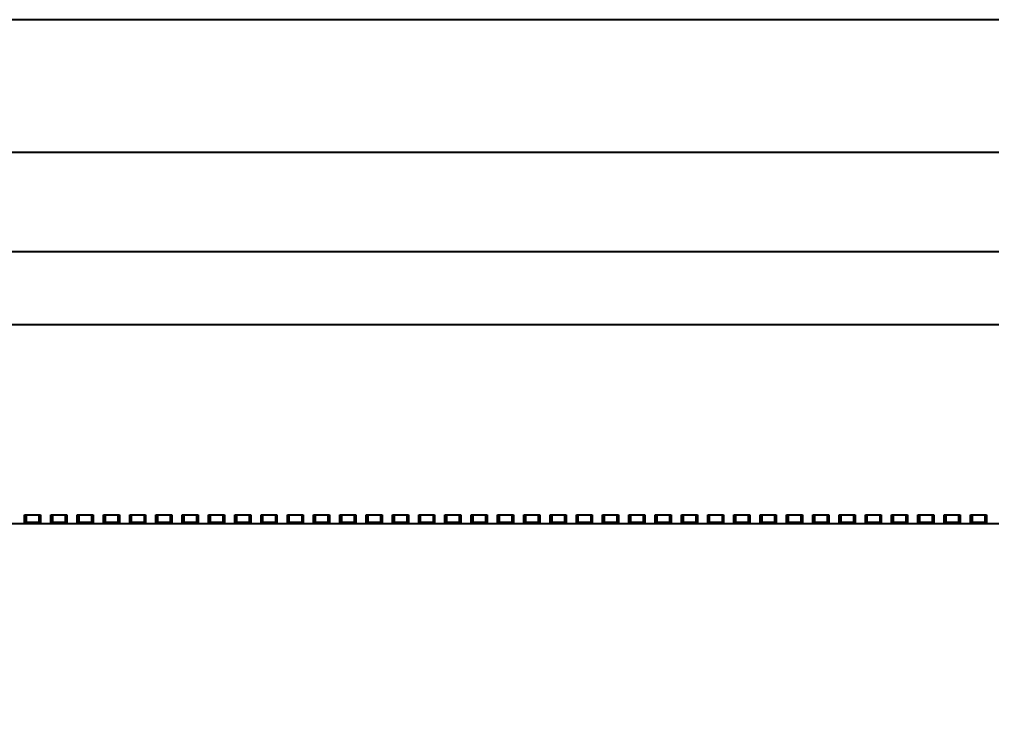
# Model space of a CAD drawing. Extents: x 11 to 255, y 34 to 125.
# Drawn here: x 133 to 194, y 34.4 to 78.9 of the extents above; entities that cross this region are included whole.
import ezdxf

# ---------------------------------------------------------------- set-up
doc = ezdxf.new("R2010")
doc.units = 0
doc.header["$MEASUREMENT"] = 0
doc.header["$PDSIZE"] = -1
doc.layers.get('0').update_dxf_attribs({"linetype": 'CONTINUOUS'})
doc.layers.get('DEFPOINTS').update_dxf_attribs({"linetype": 'CONTINUOUS'})
doc.styles.get("Standard").update_dxf_attribs({"font": 'ARIALI.TTF'})
doc.dimstyles.get("Standard").update_dxf_attribs({"dimtxt": 0.18, "dimasz": 0.18, "dimexe": 0.18, "dimexo": 0.0625, "dimgap": 0.09, "dimtad": 0, "dimtih": 1, "dimtoh": 1, "dimdec": 4, "dimzin": 0, "dimtxsty": 'STANDARD', "dimcen": 0.09, "dimazin": 3, "dimtfac": 1, "dimtdec": 4, "dimtofl": 0, "dimtmove": 0, "dimatfit": 3, "dimtolj": 1, "dimtzin": 0})

# ---------------------------------------------------------------- blocks, each defined once
blk = doc.blocks.new('*D')
at = {"color": 0, "linetype": 'BYBLOCK'}
for p, q in [((12.877, 65.773), (12.877, 71.773)), ((23.087, 59.724), (23.087, 70.756)), ((29.087, 70.576), (116.058, 70.576)), ((217.087, 70.576), (130.117, 70.576)), ((223.087, 59.724), (223.087, 70.756)), ((220.552, 60.523), (220.552, 66.523)), ((32.338, 54.523), (32.338, 64.516)), ((38.338, 64.336), (116.181, 64.336)), ((207.836, 64.336), (129.994, 64.336)), ((213.836, 54.523), (213.836, 64.516)), ((23.138, 59.773), (12.697, 59.773)), ((215.836, 54.523), (220.732, 54.523)), ((28.338, 52.523), (28.338, 42.447)), ((32.338, 52.523), (32.338, 42.447)), ((215.836, 52.523), (220.732, 52.523)), ((242.821, 49.016), (242.821, 39.097)), ((23.136, 47.273), (12.697, 47.273)), ((220.552, 46.523), (220.552, 40.523)), ((231.374, 46.273), (231.374, 39.097)), ((22.338, 42.627), (16.338, 42.627)), ((38.338, 42.627), (44.338, 42.627)), ((12.877, 41.273), (12.877, 35.273)), ((225.374, 39.277), (219.374, 39.277)), ((248.821, 39.277), (254.821, 39.277))]:
    blk.add_line(p, q, dxfattribs=at)
for points in [[(29.087, 71.576), (29.087, 69.576), (23.087, 70.576)], [(217.087, 71.576), (217.087, 69.576), (223.087, 70.576)], [(11.877, 65.773), (13.877, 65.773), (12.877, 59.773)], [(32.338, 64.336), (38.338, 63.336), (38.338, 65.336)], [(213.836, 64.336), (207.836, 63.336), (207.836, 65.336)], [(220.552, 54.523), (219.552, 60.523), (221.552, 60.523)], [(220.552, 52.523), (219.552, 46.523), (221.552, 46.523)], [(11.877, 41.273), (13.877, 41.273), (12.877, 47.273)], [(28.338, 42.627), (22.338, 41.627), (22.338, 43.627)], [(32.338, 42.627), (38.338, 41.627), (38.338, 43.627)], [(231.374, 39.277), (225.374, 38.277), (225.374, 40.277)], [(242.821, 39.277), (248.821, 38.277), (248.821, 40.277)]]:
    blk.add_solid(points, dxfattribs=at)
at = {"layer": 'DEFPOINTS', "color": 0, "linetype": 'BYBLOCK'}
for p in [(223.087, 70.576), (24.138, 59.773), (23.087, 58.724), (223.087, 58.724), (214.836, 54.523), (28.338, 53.523), (32.338, 53.523), (32.338, 53.523), (213.836, 53.523), (214.836, 52.523), (242.821, 50.016), (12.877, 47.273), (24.136, 47.273), (231.374, 47.273)]:
    blk.add_point(p, dxfattribs=at)
at = {"color": 0, "linetype": 'BYBLOCK', "char_height": 3.5, "attachment_point": 5}
for s, insert in [('\\A1;400.0', (123.087, 70.576)), ('\\A1;363.0', (123.087, 64.336)), ('\\A1;8.0', (48.523, 42.627)), ('\\A1;22.9', (237.098, 39.277))]:
    blk.add_mtext(s, dxfattribs=dict(at, insert=insert))
at = {"color": 0, "linetype": 'BYBLOCK', "char_height": 3.5, "attachment_point": 5, "rotation": 90}
for s, insert in [('\\A1;25.0', (12.877, 53.523)), ('\\A1;4.0', (220.552, 37.766))]:
    blk.add_mtext(s, dxfattribs=dict(at, insert=insert))

msp = doc.modelspace()

# ---------------------------------------------------------------- linework, layer by layer
at = {"color": 7, "linetype": 'CONTINUOUS'}
for p, q in [((24.136, 78.93), (222.039, 78.93)), ((24.138, 59.773), (222.037, 59.773)), ((133.312, 47.817), (133.412, 47.822)), ((133.312, 47.344), (133.312, 47.817)), ((133.412, 47.822), (134.212, 47.822)), ((133.412, 47.822), (133.412, 47.338)), ((134.212, 47.822), (134.312, 47.817)), ((134.212, 47.822), (134.212, 47.338)), ((134.312, 47.817), (134.312, 47.344)), ((134.962, 47.817), (135.062, 47.822)), ((134.962, 47.344), (134.962, 47.817)), ((135.062, 47.822), (135.862, 47.822)), ((135.062, 47.822), (135.062, 47.338)), ((135.862, 47.822), (135.962, 47.817)), ((135.862, 47.822), (135.862, 47.338)), ((135.962, 47.817), (135.962, 47.344)), ((136.612, 47.817), (136.712, 47.822)), ((136.612, 47.344), (136.612, 47.817)), ((136.712, 47.822), (137.512, 47.822)), ((136.712, 47.822), (136.712, 47.338)), ((137.512, 47.822), (137.612, 47.817)), ((137.512, 47.822), (137.512, 47.338)), ((137.612, 47.817), (137.612, 47.344)), ((138.262, 47.817), (138.362, 47.822)), ((138.262, 47.344), (138.262, 47.817)), ((138.362, 47.822), (139.162, 47.822)), ((138.362, 47.822), (138.362, 47.338)), ((139.162, 47.822), (139.262, 47.817)), ((139.162, 47.822), (139.162, 47.338)), ((139.262, 47.817), (139.262, 47.344)), ((139.912, 47.817), (140.012, 47.822)), ((139.912, 47.344), (139.912, 47.817)), ((140.012, 47.822), (140.812, 47.822)), ((140.012, 47.822), (140.012, 47.338)), ((140.812, 47.822), (140.912, 47.817)), ((140.812, 47.822), (140.812, 47.338)), ((140.912, 47.817), (140.912, 47.344)), ((141.562, 47.817), (141.662, 47.822)), ((141.562, 47.344), (141.562, 47.817)), ((141.662, 47.822), (142.462, 47.822)), ((141.662, 47.822), (141.662, 47.338)), ((142.462, 47.822), (142.562, 47.817)), ((142.462, 47.822), (142.462, 47.338)), ((142.562, 47.817), (142.562, 47.344)), ((143.212, 47.817), (143.312, 47.822)), ((143.212, 47.344), (143.212, 47.817)), ((143.312, 47.822), (144.112, 47.822)), ((143.312, 47.822), (143.312, 47.338)), ((144.112, 47.822), (144.212, 47.817)), ((144.112, 47.822), (144.112, 47.338)), ((144.212, 47.817), (144.212, 47.344)), ((144.862, 47.817), (144.962, 47.822)), ((144.862, 47.344), (144.862, 47.817)), ((144.962, 47.822), (145.762, 47.822)), ((144.962, 47.822), (144.962, 47.338)), ((145.762, 47.822), (145.862, 47.817)), ((145.762, 47.822), (145.762, 47.338)), ((145.862, 47.817), (145.862, 47.344)), ((146.512, 47.817), (146.612, 47.822)), ((146.512, 47.344), (146.512, 47.817)), ((146.612, 47.822), (147.412, 47.822)), ((146.612, 47.822), (146.612, 47.338)), ((147.412, 47.822), (147.512, 47.817)), ((147.412, 47.822), (147.412, 47.338)), ((147.512, 47.817), (147.512, 47.344)), ((148.162, 47.817), (148.262, 47.822)), ((148.162, 47.344), (148.162, 47.817)), ((148.262, 47.822), (149.062, 47.822)), ((148.262, 47.822), (148.262, 47.338)), ((149.062, 47.822), (149.162, 47.817)), ((149.062, 47.822), (149.062, 47.338)), ((149.162, 47.817), (149.162, 47.344)), ((149.812, 47.817), (149.912, 47.822)), ((149.812, 47.344), (149.812, 47.817)), ((149.912, 47.822), (150.712, 47.822)), ((149.912, 47.822), (149.912, 47.338)), ((150.712, 47.822), (150.812, 47.817)), ((150.712, 47.822), (150.712, 47.338)), ((150.812, 47.817), (150.812, 47.344)), ((151.462, 47.817), (151.562, 47.822)), ((151.462, 47.344), (151.462, 47.817)), ((151.562, 47.822), (152.362, 47.822)), ((151.562, 47.822), (151.562, 47.338)), ((152.362, 47.822), (152.462, 47.817)), ((152.362, 47.822), (152.362, 47.338)), ((152.462, 47.817), (152.462, 47.344)), ((153.112, 47.817), (153.212, 47.822)), ((153.112, 47.344), (153.112, 47.817)), ((153.212, 47.822), (154.012, 47.822)), ((153.212, 47.822), (153.212, 47.338)), ((154.012, 47.822), (154.112, 47.817)), ((154.012, 47.822), (154.012, 47.338)), ((154.112, 47.817), (154.112, 47.344)), ((154.762, 47.817), (154.862, 47.822)), ((154.762, 47.344), (154.762, 47.817)), ((154.862, 47.822), (155.662, 47.822)), ((154.862, 47.822), (154.862, 47.338)), ((155.662, 47.822), (155.762, 47.817)), ((155.662, 47.822), (155.662, 47.338)), ((155.762, 47.817), (155.762, 47.344)), ((156.412, 47.817), (156.512, 47.822)), ((156.412, 47.344), (156.412, 47.817)), ((156.512, 47.822), (157.312, 47.822)), ((156.512, 47.822), (156.512, 47.338)), ((157.312, 47.822), (157.412, 47.817)), ((157.312, 47.822), (157.312, 47.338)), ((157.412, 47.817), (157.412, 47.344)), ((158.062, 47.817), (158.162, 47.822)), ((158.062, 47.344), (158.062, 47.817)), ((158.162, 47.822), (158.962, 47.822)), ((158.162, 47.822), (158.162, 47.338)), ((158.962, 47.822), (159.062, 47.817)), ((158.962, 47.822), (158.962, 47.338)), ((159.062, 47.817), (159.062, 47.344)), ((159.712, 47.817), (159.812, 47.822)), ((159.712, 47.344), (159.712, 47.817)), ((159.812, 47.822), (160.612, 47.822)), ((159.812, 47.822), (159.812, 47.338)), ((160.612, 47.822), (160.712, 47.817)), ((160.612, 47.822), (160.612, 47.338)), ((160.712, 47.817), (160.712, 47.344)), ((161.362, 47.817), (161.462, 47.822)), ((161.362, 47.344), (161.362, 47.817)), ((161.462, 47.822), (162.262, 47.822)), ((161.462, 47.822), (161.462, 47.338)), ((162.262, 47.822), (162.362, 47.817)), ((162.262, 47.822), (162.262, 47.338)), ((162.362, 47.817), (162.362, 47.344)), ((163.012, 47.817), (163.112, 47.822)), ((163.012, 47.344), (163.012, 47.817)), ((163.112, 47.822), (163.912, 47.822)), ((163.112, 47.822), (163.112, 47.338)), ((163.912, 47.822), (164.012, 47.817)), ((163.912, 47.822), (163.912, 47.338)), ((164.012, 47.817), (164.012, 47.344)), ((164.662, 47.817), (164.762, 47.822)), ((164.662, 47.344), (164.662, 47.817)), ((164.762, 47.822), (165.562, 47.822)), ((164.762, 47.822), (164.762, 47.338)), ((165.562, 47.822), (165.662, 47.817)), ((165.562, 47.822), (165.562, 47.338)), ((165.662, 47.817), (165.662, 47.344)), ((166.312, 47.817), (166.412, 47.822)), ((166.312, 47.344), (166.312, 47.817)), ((166.412, 47.822), (167.212, 47.822)), ((166.412, 47.822), (166.412, 47.338)), ((167.212, 47.822), (167.312, 47.817)), ((167.212, 47.822), (167.212, 47.338)), ((167.312, 47.817), (167.312, 47.344)), ((167.962, 47.817), (168.062, 47.822)), ((167.962, 47.344), (167.962, 47.817)), ((168.062, 47.822), (168.862, 47.822)), ((168.062, 47.822), (168.062, 47.338)), ((168.862, 47.822), (168.962, 47.817)), ((168.862, 47.822), (168.862, 47.338)), ((168.962, 47.817), (168.962, 47.344)), ((169.612, 47.817), (169.712, 47.822)), ((169.612, 47.344), (169.612, 47.817)), ((169.712, 47.822), (170.512, 47.822)), ((169.712, 47.822), (169.712, 47.338)), ((170.512, 47.822), (170.612, 47.817)), ((170.512, 47.822), (170.512, 47.338)), ((170.612, 47.817), (170.612, 47.344)), ((171.262, 47.817), (171.362, 47.822)), ((171.262, 47.344), (171.262, 47.817)), ((171.362, 47.822), (172.162, 47.822)), ((171.362, 47.822), (171.362, 47.338)), ((172.162, 47.822), (172.262, 47.817)), ((172.162, 47.822), (172.162, 47.338)), ((172.262, 47.817), (172.262, 47.344)), ((172.912, 47.817), (173.012, 47.822)), ((172.912, 47.344), (172.912, 47.817)), ((173.012, 47.822), (173.812, 47.822)), ((173.012, 47.822), (173.012, 47.338)), ((173.812, 47.822), (173.912, 47.817)), ((173.812, 47.822), (173.812, 47.338)), ((173.912, 47.817), (173.912, 47.344)), ((174.562, 47.817), (174.662, 47.822)), ((174.562, 47.344), (174.562, 47.817)), ((174.662, 47.822), (175.462, 47.822)), ((174.662, 47.822), (174.662, 47.338)), ((175.462, 47.822), (175.562, 47.817)), ((175.462, 47.822), (175.462, 47.338)), ((175.562, 47.817), (175.562, 47.344)), ((176.212, 47.817), (176.312, 47.822)), ((176.212, 47.344), (176.212, 47.817)), ((176.312, 47.822), (177.112, 47.822)), ((176.312, 47.822), (176.312, 47.338)), ((177.112, 47.822), (177.212, 47.817)), ((177.112, 47.822), (177.112, 47.338)), ((177.212, 47.817), (177.212, 47.344)), ((177.862, 47.817), (177.962, 47.822)), ((177.862, 47.344), (177.862, 47.817)), ((177.962, 47.822), (178.762, 47.822)), ((177.962, 47.822), (177.962, 47.338)), ((178.762, 47.822), (178.862, 47.817)), ((178.762, 47.822), (178.762, 47.338)), ((178.862, 47.817), (178.862, 47.344)), ((179.512, 47.817), (179.612, 47.822)), ((179.512, 47.344), (179.512, 47.817)), ((179.612, 47.822), (180.412, 47.822)), ((179.612, 47.822), (179.612, 47.338)), ((180.412, 47.822), (180.512, 47.817)), ((180.412, 47.822), (180.412, 47.338)), ((180.512, 47.817), (180.512, 47.344)), ((181.162, 47.817), (181.262, 47.822)), ((181.162, 47.344), (181.162, 47.817)), ((181.262, 47.822), (182.062, 47.822)), ((181.262, 47.822), (181.262, 47.338)), ((182.062, 47.822), (182.162, 47.817)), ((182.062, 47.822), (182.062, 47.338)), ((182.162, 47.817), (182.162, 47.344)), ((182.812, 47.817), (182.912, 47.822)), ((182.812, 47.344), (182.812, 47.817)), ((182.912, 47.822), (183.712, 47.822)), ((182.912, 47.822), (182.912, 47.338)), ((183.712, 47.822), (183.812, 47.817)), ((183.712, 47.822), (183.712, 47.338)), ((183.812, 47.817), (183.812, 47.344)), ((184.462, 47.817), (184.562, 47.822)), ((184.462, 47.344), (184.462, 47.817)), ((184.562, 47.822), (185.362, 47.822)), ((184.562, 47.822), (184.562, 47.338)), ((185.362, 47.822), (185.462, 47.817)), ((185.362, 47.822), (185.362, 47.338)), ((185.462, 47.817), (185.462, 47.344)), ((186.112, 47.817), (186.212, 47.822)), ((186.112, 47.344), (186.112, 47.817)), ((186.212, 47.822), (187.012, 47.822)), ((186.212, 47.822), (186.212, 47.338)), ((187.012, 47.822), (187.112, 47.817)), ((187.012, 47.822), (187.012, 47.338)), ((187.112, 47.817), (187.112, 47.344)), ((187.762, 47.817), (187.862, 47.822)), ((187.762, 47.344), (187.762, 47.817)), ((187.862, 47.822), (188.662, 47.822)), ((187.862, 47.822), (187.862, 47.338)), ((188.662, 47.822), (188.762, 47.817)), ((188.662, 47.822), (188.662, 47.338)), ((188.762, 47.817), (188.762, 47.344)), ((189.412, 47.817), (189.512, 47.822)), ((189.412, 47.344), (189.412, 47.817)), ((189.512, 47.822), (190.312, 47.822)), ((189.512, 47.822), (189.512, 47.338)), ((190.312, 47.822), (190.412, 47.817)), ((190.312, 47.822), (190.312, 47.338)), ((190.412, 47.817), (190.412, 47.344)), ((191.062, 47.817), (191.162, 47.822)), ((191.062, 47.344), (191.062, 47.817)), ((191.162, 47.822), (191.962, 47.822)), ((191.162, 47.822), (191.162, 47.338)), ((191.962, 47.822), (192.062, 47.817)), ((191.962, 47.822), (191.962, 47.338)), ((192.062, 47.817), (192.062, 47.344)), ((192.712, 47.817), (192.812, 47.822)), ((192.712, 47.344), (192.712, 47.817)), ((192.812, 47.822), (193.612, 47.822)), ((192.812, 47.822), (192.812, 47.338)), ((193.612, 47.822), (193.712, 47.817)), ((193.612, 47.822), (193.612, 47.338)), ((193.712, 47.817), (193.712, 47.344)), ((24.136, 47.273), (222.039, 47.273)), ((133.412, 47.338), (133.312, 47.344)), ((134.212, 47.338), (133.412, 47.338)), ((134.312, 47.344), (134.212, 47.338)), ((135.062, 47.338), (134.962, 47.344)), ((135.862, 47.338), (135.062, 47.338)), ((135.962, 47.344), (135.862, 47.338)), ((136.712, 47.338), (136.612, 47.344)), ((137.512, 47.338), (136.712, 47.338)), ((137.612, 47.344), (137.512, 47.338)), ((138.362, 47.338), (138.262, 47.344)), ((139.162, 47.338), (138.362, 47.338)), ((139.262, 47.344), (139.162, 47.338)), ((140.012, 47.338), (139.912, 47.344)), ((140.812, 47.338), (140.012, 47.338)), ((140.912, 47.344), (140.812, 47.338)), ((141.662, 47.338), (141.562, 47.344)), ((142.462, 47.338), (141.662, 47.338)), ((142.562, 47.344), (142.462, 47.338)), ((143.312, 47.338), (143.212, 47.344)), ((144.112, 47.338), (143.312, 47.338)), ((144.212, 47.344), (144.112, 47.338)), ((144.962, 47.338), (144.862, 47.344)), ((145.762, 47.338), (144.962, 47.338)), ((145.862, 47.344), (145.762, 47.338)), ((146.612, 47.338), (146.512, 47.344)), ((147.412, 47.338), (146.612, 47.338)), ((147.512, 47.344), (147.412, 47.338)), ((148.262, 47.338), (148.162, 47.344)), ((149.062, 47.338), (148.262, 47.338)), ((149.162, 47.344), (149.062, 47.338)), ((149.912, 47.338), (149.812, 47.344)), ((150.712, 47.338), (149.912, 47.338)), ((150.812, 47.344), (150.712, 47.338)), ((151.562, 47.338), (151.462, 47.344)), ((152.362, 47.338), (151.562, 47.338)), ((152.462, 47.344), (152.362, 47.338)), ((153.212, 47.338), (153.112, 47.344)), ((154.012, 47.338), (153.212, 47.338)), ((154.112, 47.344), (154.012, 47.338)), ((154.862, 47.338), (154.762, 47.344)), ((155.662, 47.338), (154.862, 47.338)), ((155.762, 47.344), (155.662, 47.338)), ((156.512, 47.338), (156.412, 47.344)), ((157.312, 47.338), (156.512, 47.338)), ((157.412, 47.344), (157.312, 47.338)), ((158.162, 47.338), (158.062, 47.344)), ((158.962, 47.338), (158.162, 47.338)), ((159.062, 47.344), (158.962, 47.338)), ((159.812, 47.338), (159.712, 47.344)), ((160.612, 47.338), (159.812, 47.338)), ((160.712, 47.344), (160.612, 47.338)), ((161.462, 47.338), (161.362, 47.344)), ((162.262, 47.338), (161.462, 47.338)), ((162.362, 47.344), (162.262, 47.338)), ((163.112, 47.338), (163.012, 47.344)), ((163.912, 47.338), (163.112, 47.338)), ((164.012, 47.344), (163.912, 47.338)), ((164.762, 47.338), (164.662, 47.344)), ((165.562, 47.338), (164.762, 47.338)), ((165.662, 47.344), (165.562, 47.338)), ((166.412, 47.338), (166.312, 47.344)), ((167.212, 47.338), (166.412, 47.338)), ((167.312, 47.344), (167.212, 47.338)), ((168.062, 47.338), (167.962, 47.344)), ((168.862, 47.338), (168.062, 47.338)), ((168.962, 47.344), (168.862, 47.338)), ((169.712, 47.338), (169.612, 47.344)), ((170.512, 47.338), (169.712, 47.338)), ((170.612, 47.344), (170.512, 47.338)), ((171.362, 47.338), (171.262, 47.344)), ((172.162, 47.338), (171.362, 47.338)), ((172.262, 47.344), (172.162, 47.338)), ((173.012, 47.338), (172.912, 47.344)), ((173.812, 47.338), (173.012, 47.338)), ((173.912, 47.344), (173.812, 47.338)), ((174.662, 47.338), (174.562, 47.344)), ((175.462, 47.338), (174.662, 47.338)), ((175.562, 47.344), (175.462, 47.338)), ((176.312, 47.338), (176.212, 47.344)), ((177.112, 47.338), (176.312, 47.338)), ((177.212, 47.344), (177.112, 47.338)), ((177.962, 47.338), (177.862, 47.344)), ((178.762, 47.338), (177.962, 47.338)), ((178.862, 47.344), (178.762, 47.338)), ((179.612, 47.338), (179.512, 47.344)), ((180.412, 47.338), (179.612, 47.338)), ((180.512, 47.344), (180.412, 47.338)), ((181.262, 47.338), (181.162, 47.344)), ((182.062, 47.338), (181.262, 47.338)), ((182.162, 47.344), (182.062, 47.338)), ((182.912, 47.338), (182.812, 47.344)), ((183.712, 47.338), (182.912, 47.338)), ((183.812, 47.344), (183.712, 47.338)), ((184.562, 47.338), (184.462, 47.344)), ((185.362, 47.338), (184.562, 47.338)), ((185.462, 47.344), (185.362, 47.338)), ((186.212, 47.338), (186.112, 47.344)), ((187.012, 47.338), (186.212, 47.338)), ((187.112, 47.344), (187.012, 47.338)), ((187.862, 47.338), (187.762, 47.344)), ((188.662, 47.338), (187.862, 47.338)), ((188.762, 47.344), (188.662, 47.338)), ((189.512, 47.338), (189.412, 47.344)), ((190.312, 47.338), (189.512, 47.338)), ((190.412, 47.344), (190.312, 47.338)), ((191.162, 47.338), (191.062, 47.344)), ((191.962, 47.338), (191.162, 47.338)), ((192.062, 47.344), (191.962, 47.338)), ((192.812, 47.338), (192.712, 47.344)), ((193.612, 47.338), (192.812, 47.338)), ((193.712, 47.344), (193.612, 47.338))]:
    msp.add_line(p, q, dxfattribs=at)

# ---------------------------------------------------------------- dimensions: what is measured, and where the dimension line sits
at = {"linetype": 'CONTINUOUS'}
dim = msp.add_linear_dim(base=(12.877, 47.273), p1=(24.138, 59.773), p2=(24.136, 47.273), angle=90, dimstyle='STANDARD', override={"dimtxt": 3.5, "dimasz": 6, "dimexo": 1, "dimgap": 1, "dimtih": 0, "dimtoh": 0, "dimdec": 1, "dimlfac": 2, "dimdle": 1, "dimtdec": 1}, dxfattribs=at)
dim.commit()
dim.dimension.update_dxf_attribs({"geometry": '*D', "text_midpoint": (12.877, 53.523)})
for base, p1, p2, middle in [((223.087, 70.576), (23.087, 58.724), (223.087, 58.724), (123.087, 70.576)), ((242.821, 39.277), (231.374, 47.273), (242.821, 50.016), (237.098, 39.277)), ((213.836, 64.336), (32.338, 53.523), (213.836, 53.523), (123.087, 64.336)), ((32.338, 42.627), (28.338, 53.523), (32.338, 53.523), (48.523, 42.627))]:
    dim = msp.add_linear_dim(base=base, p1=p1, p2=p2, dimstyle='STANDARD', override={"dimtxt": 3.5, "dimasz": 6, "dimexo": 1, "dimgap": 1, "dimtih": 0, "dimtoh": 0, "dimdec": 1, "dimlfac": 2, "dimdle": 1, "dimtdec": 1}, dxfattribs=at)
    dim.commit()
    dim.dimension.update_dxf_attribs({"geometry": '*D', "text_midpoint": middle})
dim = msp.add_linear_dim(base=(220.552, 52.523), p1=(214.836, 54.523), p2=(214.836, 52.523), angle=90, dimstyle='STANDARD', override={"dimtxt": 3.5, "dimasz": 6, "dimexo": 1, "dimgap": 1, "dimtih": 0, "dimtoh": 0, "dimdec": 1, "dimlfac": 2, "dimdle": 1, "dimtdec": 1}, dxfattribs=at)
dim.commit()
dim.dimension.update_dxf_attribs({"geometry": '*D', "text_midpoint": (220.552, 37.766), "text_rotation": 90})

doc.saveas('drawing.dxf')
